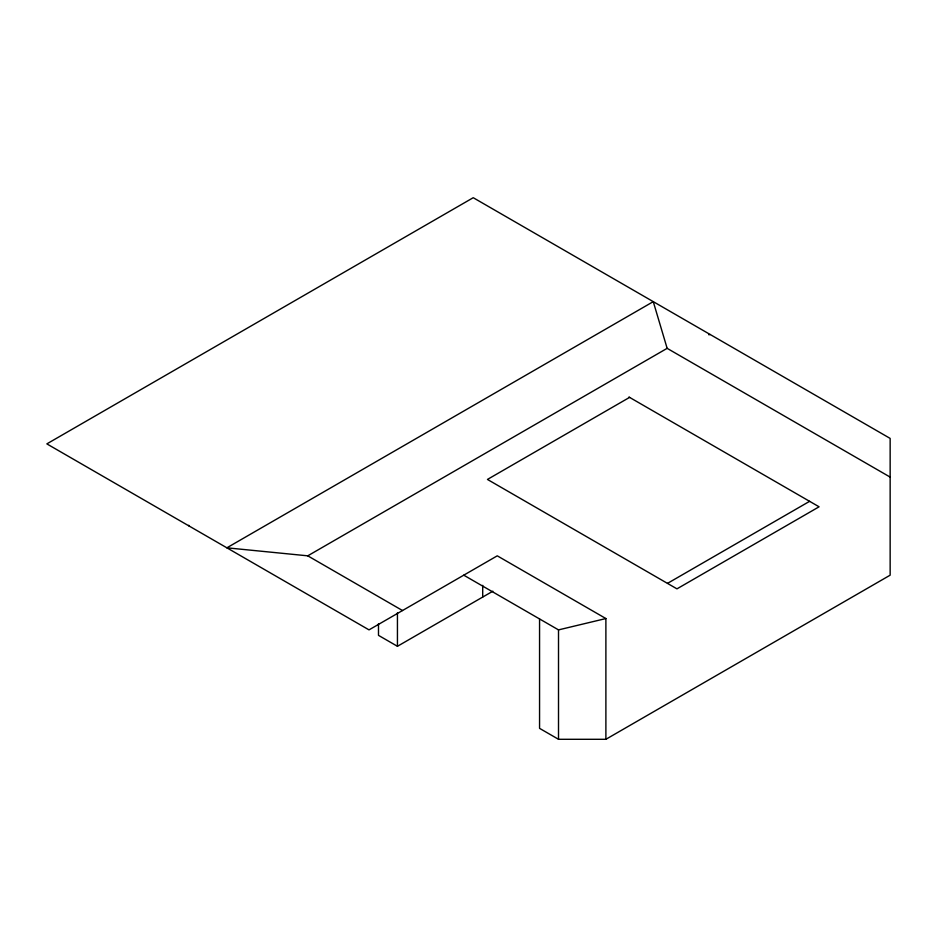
<?xml version="1.0" encoding="UTF-8"?>
<svg xmlns="http://www.w3.org/2000/svg" width="937" height="937" viewBox="0 0 937 937"><rect width="100%" height="100%" fill="white"/><g stroke="black" fill="none" stroke-linecap="round" stroke-linejoin="round"><path stroke-width="1.41" d="M667.144 348.341L653.265 301.644L226.883 547.817L307.758 555.828L667.144 348.341L890.15 477.097M629.582 397.382L487.451 479.439L676.959 588.858L819.09 506.8L628.95 397.019M378.489 623.679L378.489 635.356L397.44 646.296L492.839 591.212M667.484 583.376L809.615 501.318M605.888 739.293L890.15 575.177L890.15 438.411L473.232 197.707L46.85 443.88L369.014 629.875L497.266 555.828L605.888 618.549L605.888 739.293L558.511 739.293L539.56 728.354L539.56 618.935M708.805 334.79L710.117 334.474M463.768 575.177L558.511 629.887L605.888 618.549M307.758 555.828L402.512 610.537M188.782 525.294L188.981 525.938M558.511 629.887L558.511 739.293M482.707 585.356L482.707 597.056M397.44 612.739L397.44 646.296"/></g></svg>
